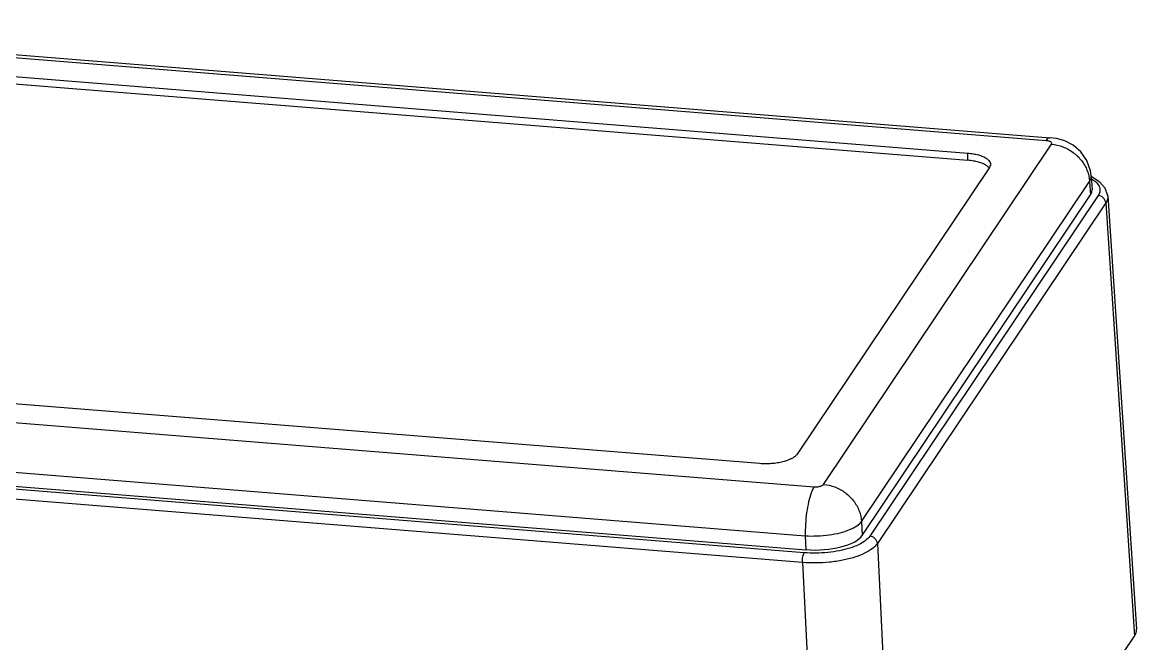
# Model space of a CAD drawing. Header units: millimetres. Extents: x 1860 to 2188, y -393 to -149.
# Drawn here: x 1936.8 to 2009.6, y -331.5 to -290.9 of the extents above; entities that cross this region are included whole.
import ezdxf

# ---------------------------------------------------------------- set-up
doc = ezdxf.new("R2010")
doc.units = ezdxf.units.MM
doc.layers.add('06___PRT_ALL_SURFS', color=7, linetype='Continuous')

msp = doc.modelspace()

# ---------------------------------------------------------------- linework, layer by layer
at = {"color": 7, "linetype": 'Continuous'}
for p, q in [((1913.362, -292.561), (1998.584, -299.407)), ((1913.37, -293.03), (1998.591, -299.876)), ((1998.591, -299.876), (1998.584, -299.407)), ((1999.994, -300.338), (1987.436, -319.081)), ((2006.541, -301.254), (2006.6, -302.14)), ((2006.703, -300.987), (2006.647, -300.966)), ((1991.689, -324.396), (2006.6, -302.14)), ((2007.099, -302.175), (1992.181, -324.441)), ((2007.595, -302.661), (1992.677, -324.927)), ((2007.595, -302.661), (2009.476, -330.973)), ((2007.731, -302.201), (2009.613, -330.517)), ((1984.986, -319.702), (1899.764, -312.856)), ((1987.894, -325.527), (1893.91, -317.978)), ((1894.057, -317.78), (1988.014, -325.327)), ((1987.778, -326.168), (1893.794, -318.619)), ((1991.643, -323.489), (1991.689, -324.396)), ((1987.969, -324.421), (1988.014, -325.327)), ((1992.677, -324.927), (1994.134, -353.871)), ((1987.778, -326.168), (1989.235, -355.113)), ((1994.134, -353.871), (2009.476, -330.973))]:
    msp.add_line(p, q, dxfattribs=at)
msp.add_lwpolyline([(2007.732, -302.205), (2007.724, -302.128), (2007.564, -301.691), (2007.224, -301.31), (2006.703, -300.987)], dxfattribs=at)
msp.add_arc((1999.531, -300.708), 0.553, 37.1014, 41.19381, dxfattribs=at)
for centre, major_axis, ratio, start_param, end_param in [((2003.703, -301.908), (3, 0.094), 0.394593, -0.275413, 0.01366), ((1988.793, -324.162), (2.999, 0.092), 0.394876, -1.84541, -0.275299), ((2005.614, -330.664), (4, 0.125), 0.394593, -0.275413, 0.01372)]:
    msp.add_ellipse(centre, major_axis=major_axis, ratio=ratio, start_param=start_param, end_param=end_param, dxfattribs=at)
for points, start_tangent, end_tangent in [([(1998.584, -299.407), (1998.951, -299.452), (1999.283, -299.525), (1999.569, -299.624), (1999.797, -299.744), (1999.958, -299.881), (2000.046, -300.029), (2000.063, -300.139)], (0.996789, -0.080072), (-0.020539, -0.999789)), ([(1999.788, -300.209), (1999.563, -300.09), (1999.281, -299.993), (1998.953, -299.921), (1998.591, -299.876)], (-0.834857, 0.550467), (-0.996789, 0.080072)), ([(1999.947, -300.344), (1999.788, -300.209)], (-0.657949, 0.753063), (-0.834857, 0.550467)), ([(2000.063, -300.139), (2000.059, -300.184), (1999.994, -300.338)], (-0.020539, -0.999789), (-0.556621, -0.830766)), ([(2006.661, -301.078), (2006.93, -301.269), (2007.16, -301.56), (2007.217, -301.867), (2007.099, -302.175)], (0.863168, -0.504917), (-0.556303, -0.83098)), ([(2007.595, -302.661), (2007.55, -302.486), (2007.44, -302.332), (2007.282, -302.223), (2007.099, -302.175)], (-0.058213, 0.998304), (-0.996789, 0.080072)), ([(2007.731, -302.205), (2007.73, -302.305), (2007.595, -302.661)], (0.070924, -0.997482), (-0.553237, -0.833024)), ([(1987.436, -319.081), (1987.298, -319.229), (1987.09, -319.366), (1986.822, -319.486), (1986.503, -319.584), (1986.146, -319.657), (1985.764, -319.702), (1985.373, -319.717), (1984.986, -319.702)], (-0.556621, -0.830766), (-0.996789, 0.080072)), ([(1992.181, -324.441), (1991.895, -324.735), (1991.453, -325.002), (1990.877, -325.228), (1990.198, -325.4), (1989.447, -325.511), (1988.665, -325.554), (1987.894, -325.527)], (-0.556905, -0.830576), (-0.996796, 0.079983)), ([(1992.677, -324.927), (1992.631, -324.751), (1992.521, -324.598), (1992.363, -324.489), (1992.181, -324.441)], (-0.058213, 0.998304), (-0.996789, 0.080072)), ([(1992.677, -324.927), (1992.349, -325.262), (1991.843, -325.565), (1991.186, -325.822), (1990.411, -326.018), (1989.555, -326.145), (1988.663, -326.196), (1987.778, -326.168)], (-0.560014, -0.828483), (-0.997038, 0.076916)), ([(1987.778, -326.168), (1987.783, -325.98), (1987.807, -325.793), (1987.846, -325.634), (1987.894, -325.527)], (-0.023241, 0.99973), (0.556621, 0.830766))]:
    msp.add_spline(points, degree=3, dxfattribs=dict(at, start_tangent=start_tangent, end_tangent=end_tangent))
at = {"layer": '06___PRT_ALL_SURFS', "color": 7, "linetype": 'Continuous'}
for p, q in [((2003.708, -298.592), (1909.799, -291.048)), ((1910.07, -290.852), (2003.979, -298.396)), ((1989.162, -321.06), (2004.06, -298.824)), ((1991.643, -323.489), (2006.541, -301.254)), ((2006.642, -300.897), (2006.702, -301.798)), ((1894.641, -313.672), (1988.549, -321.215)), ((1894.061, -316.877), (1987.969, -324.421))]:
    msp.add_line(p, q, dxfattribs=at)
msp.add_lwpolyline([(2006.643, -300.899), (2006.599, -300.569), (2006.367, -299.898), (2005.97, -299.323), (2005.467, -298.891), (2004.925, -298.609), (2004.385, -298.452), (2003.979, -298.396)], dxfattribs=at)
for points, start_tangent, end_tangent in [([(2003.708, -298.592), (2003.909, -298.405), (2003.977, -298.404)], (0.556621, 0.830766), (0.988754, -0.149548)), ([(2004.06, -298.824), (2004.077, -298.773), (2004.06, -298.722), (2004.011, -298.676), (2003.931, -298.637), (2003.828, -298.608), (2003.708, -298.592)], (0.556322, 0.830967), (-0.996781, 0.080173)), ([(2004.06, -298.824), (2004.797, -298.992), (2005.471, -299.361), (2006.018, -299.897), (2006.386, -300.548), (2006.541, -301.254)], (0.996789, -0.080072), (0.058212, -0.998304)), ([(2006.541, -301.254), (2006.644, -300.931), (2006.642, -300.899)], (0.535465, 0.844557), (-0.073325, 0.997308)), ([(1988.549, -321.215), (1988.678, -321.219), (1988.808, -321.209), (1988.929, -321.186), (1989.032, -321.152), (1989.112, -321.109), (1989.162, -321.06)], (0.996796, -0.079988), (0.556986, 0.830522)), ([(1989.162, -321.06), (1989.899, -321.228), (1990.573, -321.597), (1991.12, -322.132), (1991.488, -322.784), (1991.643, -323.49)], (0.996789, -0.080072), (0.058213, -0.998304)), ([(1988.549, -321.215), (1988.355, -321.619), (1988.186, -322.202), (1988.058, -322.908), (1987.983, -323.672), (1987.969, -324.421)], (-0.556621, -0.830767), (0.023241, -0.99973)), ([(1987.969, -324.421), (1988.744, -324.428), (1989.52, -324.359), (1990.243, -324.219), (1990.864, -324.018), (1991.342, -323.769), (1991.643, -323.489)], (0.998242, -0.059271), (0.578863, 0.815425))]:
    msp.add_spline(points, degree=3, dxfattribs=dict(at, start_tangent=start_tangent, end_tangent=end_tangent))

doc.saveas('drawing.dxf')
